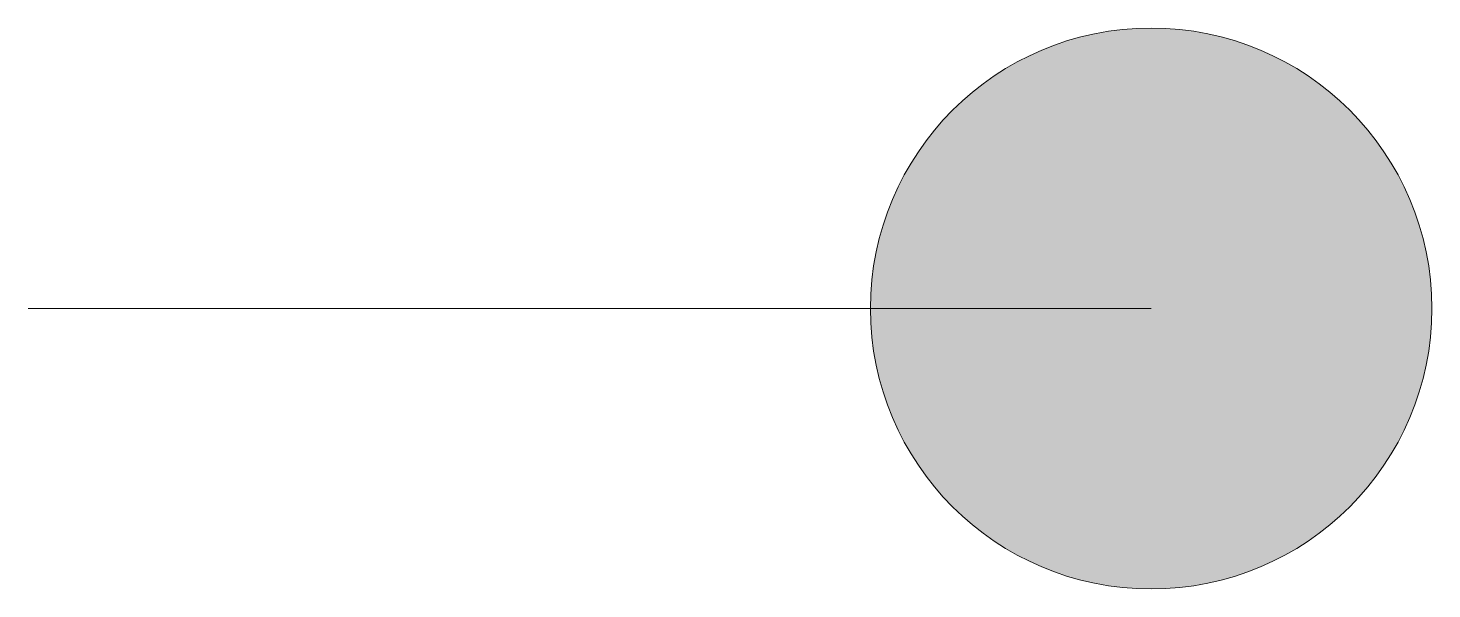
# Model space of a CAD drawing. Extents: x -5 to 1.25, y -1.25 to 1.25.
import ezdxf

# ---------------------------------------------------------------- set-up
doc = ezdxf.new("R2010")
doc.units = 0
doc.header["$LTSCALE"] = 25
doc.header["$MEASUREMENT"] = 0
doc.layers.get('0').update_dxf_attribs({"linetype": 'CONTINUOUS'})

msp = doc.modelspace()

# ---------------------------------------------------------------- hatches: boundary and pattern name
msp.add_hatch(color=0).paths.add_polyline_path([(-1.25, 0, 1), (1.25, 0, 1)])

# ---------------------------------------------------------------- linework, layer by layer
at = {"color": 0, "lineweight": 18}
msp.add_line((0, 0), (-5, 0), dxfattribs=at)
msp.add_circle((0, 0), 1.25, dxfattribs=at)

doc.saveas('drawing.dxf')
